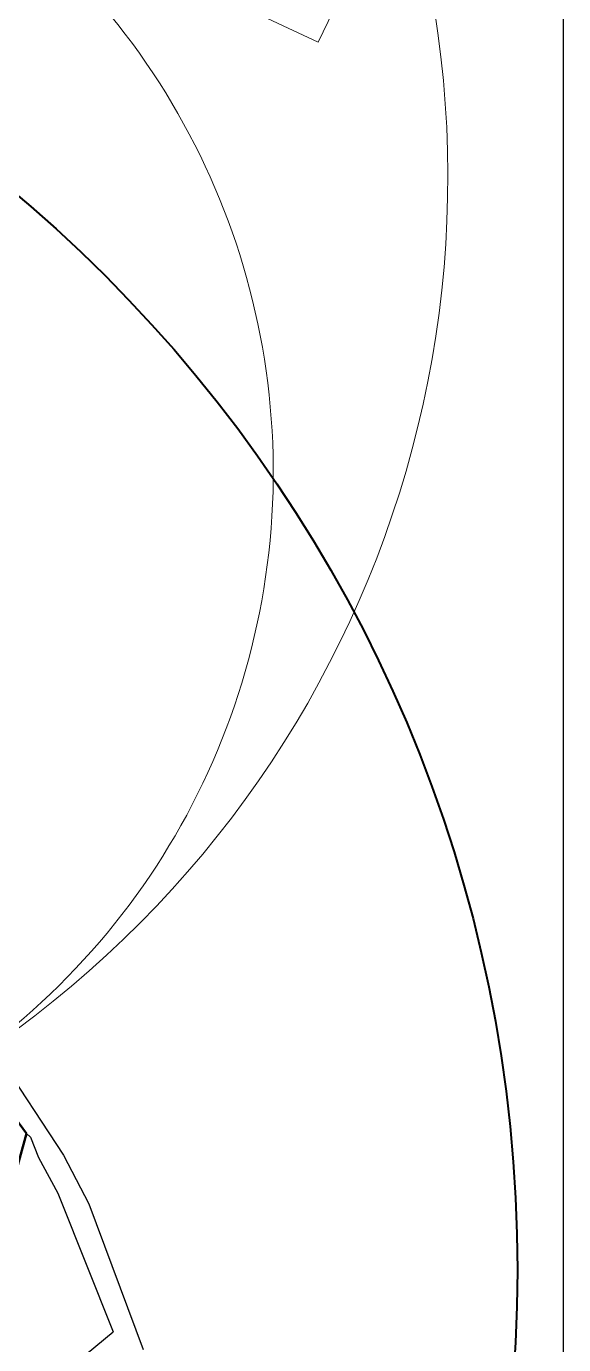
# Model space of a CAD drawing. Header units: millimetres. Extents: x 759886 to 760567, y 8424917 to 8425825.
# Drawn here: x 760500.67 to 760505.24, y 8425644.94 to 8425656.16 of the extents above; entities that cross this region are included whole.
import ezdxf

# ---------------------------------------------------------------- set-up
doc = ezdxf.new("R2010")
doc.units = ezdxf.units.MM
for name, color, linetype, lineweight in [('1.1AGUA CALIENTE', 1, 'Continuous', 40), ('COTA', 1, 'Continuous', 9), ('PERIMETRO 01', 7, 'Continuous', 50), ('Red vías Vecinales', 106, 'Continuous', 40)]:
    doc.layers.add(name, color=color, linetype=linetype, lineweight=lineweight)

msp = doc.modelspace()

# ---------------------------------------------------------------- linework, layer by layer
at = {"flags": 128}
for points, elevation in [([(760498.65804, 8425649.69559), (760499.40501, 8425648.76679), (760500.42192, 8425647.39957), (760500.98311, 8425646.54961), (760501.19849, 8425646.13379), (760501.65935, 8425644.8928)], 252.02507), ([(760500.6666, 8425646.73276), (760500.7021, 8425646.7022), (760500.7697, 8425646.52969), (760500.93406, 8425646.22561), (760500.95064, 8425646.18301), (760501.404, 8425645.04343)], 251.99968)]:
    msp.add_lwpolyline(points, dxfattribs=dict(at, elevation=elevation))
msp.add_lwpolyline([(760498.83895, 8425644.97845), (760499.69602, 8425643.80627), (760499.90637, 8425643.80627), (760501.404, 8425645.04343)], dxfattribs=at)
at = {"layer": '1.1AGUA CALIENTE'}
msp.add_circle((760492.86914, 8425645.56951), 11.97324, dxfattribs=at)
at = {"layer": 'COTA'}
msp.add_lwpolyline([(760503.86014, 8425657.49668), (760503.14728, 8425656.02218), (760500.01352, 8425657.48961, -0.58815706), (760499.17777, 8425646.7705, 0.36895237)], format="xyb", close=True, dxfattribs=at)
at = {"layer": 'PERIMETRO 01'}
msp.add_polyline3d([(760499.12151, 8425645.11606, 251.99968), (760499.62876, 8425645.39922, 251.99968), (760499.98138, 8425645.61854, 251.99968), (760500.46573, 8425645.99783, 251.99968), (760500.6666, 8425646.73276, 251.99968), (760499.40758, 8425648.4453, 0), (760497.64684, 8425647.42787, 0), (760497.6848, 8425647.32942, 0), (760497.23561, 8425647.05884, 0), (760498.83895, 8425644.97845, 0), (760499.12116, 8425645.11586, 0)], dxfattribs=at)
at = {"layer": 'Red vías Vecinales', "color": 7, "lineweight": 30}
msp.add_lwpolyline([(760480.34046, 8425632.64821), (760505.236, 8425632.64821), (760505.236, 8425658.73221), (760480.34046, 8425658.73221), (760480.34046, 8425632.64821)], dxfattribs=at)
msp.add_lwpolyline([(760480.34046, 8425632.64821), (760505.236, 8425632.64821), (760505.236, 8425658.73221), (760480.34046, 8425658.73221), (760480.34046, 8425632.64821)], dxfattribs=at)
msp.add_lwpolyline([(760480.34046, 8425632.64821), (760505.236, 8425632.64821), (760505.236, 8425658.73221), (760480.34046, 8425658.73221), (760480.34046, 8425632.64821)], dxfattribs=at)
msp.add_lwpolyline([(760480.34046, 8425632.64821), (760505.236, 8425632.64821), (760505.236, 8425658.73221), (760480.34046, 8425658.73221), (760480.34046, 8425632.64821)], dxfattribs=at)
msp.add_lwpolyline([(760480.34046, 8425632.64821), (760505.236, 8425632.64821), (760505.236, 8425658.73221), (760480.34046, 8425658.73221), (760480.34046, 8425632.64821)], dxfattribs=at)

doc.saveas('drawing.dxf')
